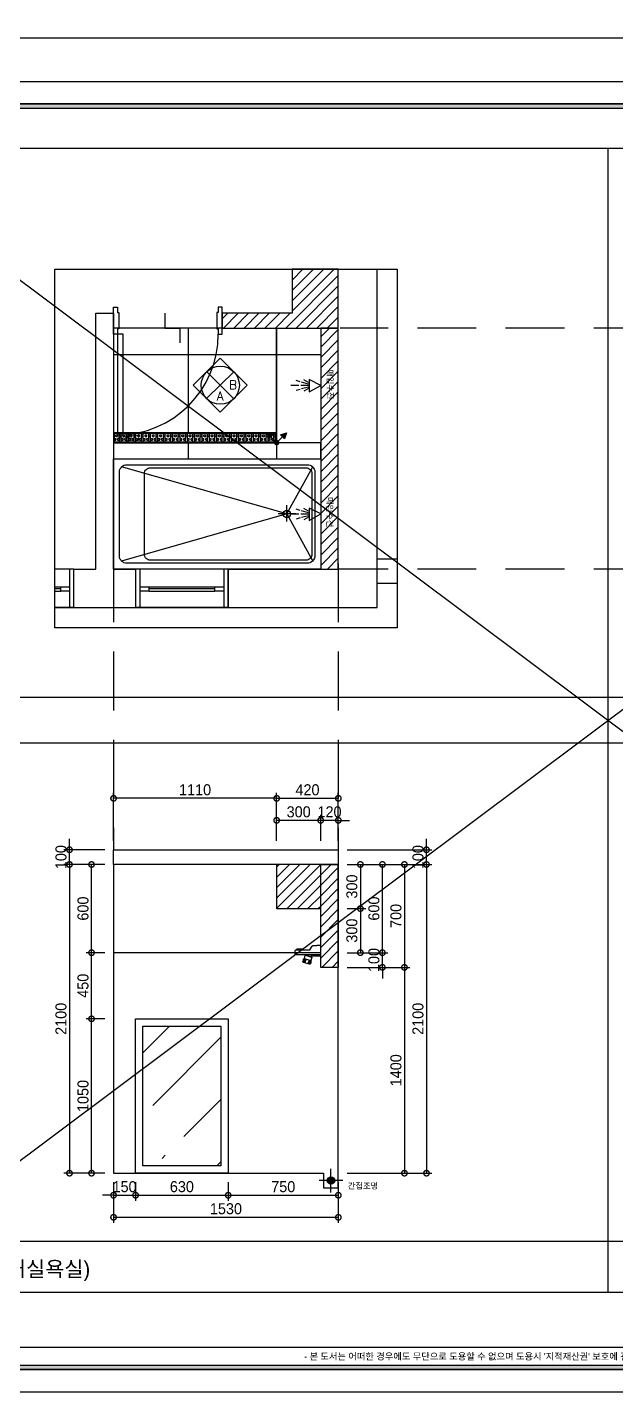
# Model space of a CAD drawing. Header units: inches. Extents: x 45519 to 207552, y -100391 to 47052.
# Drawn here: x 196351 to 200357, y 18287 to 27569 of the extents above; entities that cross this region are included whole.
import ezdxf
from ezdxf.enums import TextEntityAlignment as Align

# ---------------------------------------------------------------- set-up
doc = ezdxf.new("R2010")
doc.units = ezdxf.units.IN
doc.header["$LTSCALE"] = 100
doc.header["$MEASUREMENT"] = 0
doc.header["$PDSIZE"] = 700.071425
doc.linetypes.add('DASHEDX2', pattern=[1.5, 1, -0.5])
doc.linetypes.add('DH-HID2', pattern=[1.2, 0.8, -0.4])
for name, color, linetype in [('0-ELC TEXT', 7, 'Continuous'), ('03-WAL NEW', 3, 'Continuous'), ('07-DIM WAL', 5, 'Continuous'), ('08-HAT', 8, 'Continuous'), ('2-con', 2, 'Continuous'), ('4-win', 4, 'Continuous'), ('7', 7, 'Continuous'), ('BATH', 4, 'Continuous'), ('CO-BATH', 6, 'Continuous'), ('CO-DO-FR', 7, 'Continuous'), ('CO-DOOR', 8, 'Continuous'), ('F-SYM', 7, 'Continuous'), ('fin', 5, 'Continuous'), ('FORM(YOURNAME)-11', 1, 'Continuous'), ('RC-LIGHT', 7, 'Continuous'), ('TOILET-1', 6, 'Continuous'), ('TT1', 7, 'Continuous'), ('도면층4', 4, 'Continuous'), ('도면층5', 5, 'Continuous')]:
    doc.layers.add(name, color=color, linetype=linetype)
doc.styles.add('ROMANS', font='romans')
doc.styles.add('YOURNAME', font='HY울릉도M.TTF')
doc.styles.add('스타일1', font='HY울릉도M.TTF')
doc.styles.add('코레일둥고', font='Korail_Round_Gothic_Medium.ttf')
doc.dimstyles.new('30', dxfattribs={"dimscale": 30, "dimtxt": 2.5, "dimasz": 2.5, "dimexe": 1.25, "dimexo": 2, "dimtad": 1, "dimdec": 0, "dimtxsty": '스타일1', "dimblk": 'DOTSMALL', "dimcen": 2.5, "dimclrd": 1, "dimclre": 1, "dimclrt": 7, "dimadec": 0, "dimazin": 0, "dimtfac": 1, "dimtdec": 0, "dimtix": 1, "dimtmove": 0, "dimatfit": 3, "dimldrblk": 'DOTSMALL', "dimfxl": 0, "dimarcsym": 0})
pattern_1 = [(45, (40078.46, 15843.3), (-35.355339, 35.355339), [])]

# ---------------------------------------------------------------- blocks, each defined once
blk = doc.blocks.new('FORM-PLAN')
at = {"layer": 'FORM(YOURNAME)-11'}
h = blk.add_hatch(color=256, dxfattribs=at)
h.dxf.hatch_style = 1
h.paths.add_polyline_path([(-71444, 55115), (10556, 55115), (10556, 54915), (-71444, 54915)])
h.paths.add_polyline_path([(-71444, -2085), (10556, -2085), (10556, -2285), (-71444, -2285)])
at = {"layer": 'Defpoints', "color": 158}
blk.add_line((1346, -1285), (-71444, -1285), dxfattribs=at)
for points in [[(-71444, -2285), (10556, -2285), (10556, 55115), (-71444, 55115)], [(-69444, 53115), (-64, 53115), (-64, 1215), (-69444, 1215)]]:
    blk.add_lwpolyline(points, close=True, dxfattribs=at)
at = {"layer": 'FORM(YOURNAME)-11', "color": 250}
blk.add_lwpolyline([(-72444, -3285), (11556, -3285), (11556, 56115), (-72444, 56115)], close=True, dxfattribs=at)
at = {"layer": 'FORM(YOURNAME)-11'}
for points in [[(-71444, 55115), (10556, 55115), (10556, 54915), (-71444, 54915)], [(-71444, -2085), (10556, -2085), (10556, -2285), (-71444, -2285)]]:
    blk.add_lwpolyline(points, close=True, dxfattribs=at)
at = {"layer": 'FORM(YOURNAME)-11', "color": 1, "style": 'YOURNAME'}
blk.add_text("- 본 도서는 어떠한 경우에도 무단으로 도용할 수 없으며 도용시 '지적재산권' 보호에 관한 법률에 의거, 법적 분쟁이 발생합니다.  또한 본 도서에 관한 모든 저작권은 당사에 있습니다. -", height=300, dxfattribs=at).set_placement((-32990, -1685), align=Align.MIDDLE_CENTER)
at = {"layer": 'FORM(YOURNAME)-11', "color": 3, "style": 'YOURNAME'}
for tag, height, p in [('1', 450, (9905, 18188)), ('2', 450, (9905, 17544)), ('3', 450, (9905, 16257)), ('4', 450, (9905, 14326)), ('5', 515, (9905, 12009)), ('6', 515, (9905, 9757)), ('7', 515, (9905, 7504)), ('8', 515, (9905, 5252)), ('9', 515, (9905, 2999)), ('10', 515, (5655, 811)), ('11', 515, (9905, 747)), ('12', 515, (5655, -1441)), ('13', 515, (9905, -1441))]:
    blk.add_attdef(tag, text='', height=height, dxfattribs=at).set_placement(p, align=Align.MIDDLE_RIGHT)
blk = doc.blocks.new('*U427')
at = {"layer": 'F-SYM', "xscale": 0.15, "yscale": 0.15, "zscale": 0.15}
blk.add_blockref('FORM-PLAN', (205518.5, 27989.6), dxfattribs=at)
blk = doc.blocks.new('AC-8')
at = {"layer": 'BATH'}
for p, q in [((-51, 54), (0, 143)), ((0, 143), (45, 54)), ((45, 54), (-51, 54)), ((-25, 47), (-46, 12)), ((-14, 47), (-28, -8)), ((-2, 49), (-2, -11)), ((10, 47), (25, -8)), ((22, 47), (43, 12)), ((-31, -16), (-41, -49)), ((-2, -27), (-2, -89)), ((28, -16), (38, -49))]:
    blk.add_line(p, q, dxfattribs=at)
blk = doc.blocks.new('D-002')
at = {"layer": 'CO-DO-FR'}
for points in [[(0, 200), (0, 0), (30, 0), (30, 40), (40, 40), (40, 160), (30, 160), (30, 200), (0, 200)], [(800, 200), (800, 0), (770, 0), (770, 40), (760, 40), (760, 160), (770, 160), (770, 200), (800, 200)]]:
    blk.add_lwpolyline(points, close=True, dxfattribs=at)
at = {"layer": 'CO-DOOR'}
blk.add_lwpolyline([(730, 940), (730, 200), (770, 200), (770, 940)], close=True, dxfattribs=at)
blk.add_arc((770, 200), 740, 90, 180, dxfattribs=at)
blk = doc.blocks.new('*U428')
at = {"layer": 'F-SYM', "xscale": 0.15, "yscale": 0.15, "zscale": 0.15}
blk.add_blockref('FORM-PLAN', (205518.5, 18779.6), dxfattribs=at)
blk = doc.blocks.new('GHKTKFVY')
h = blk.add_hatch(color=10)
h.dxf.hatch_style = 1
h.paths.add_polyline_path([(196378.3, 77505.4, 1), (196351.5, 77505.4, 1)])
h.paths.add_polyline_path([(196338.1, 77451.8), (196324.7, 77465.2), (196311.3, 77478.6), (196297.9, 77438.4)])
at = {"color": 10}
for p, q in [((196311.3, 77478.6), (196297.9, 77438.4)), ((196297.9, 77438.4), (196338.1, 77451.8)), ((196324.7, 77465.2), (196311.3, 77478.6)), ((196355.4, 77495.9), (196324.7, 77465.2)), ((196338.1, 77451.8), (196324.7, 77465.2))]:
    blk.add_line(p, q, dxfattribs=at)
blk.add_circle((196364.9, 77505.4), 13.4, dxfattribs=at)
blk = doc.blocks.new('_DOTSMALL')
at = {"color": 0, "linetype": 'ByBlock', "const_width": 0.5}
blk.add_lwpolyline([(-0.0625, 0, 1), (0.0625, 0, 1)], format="xyb", close=True, dxfattribs=at)
blk = doc.blocks.new('*D371')
at = {"layer": '07-DIM WAL', "color": 1, "lineweight": -2}
for p, q in [((198528.6, 21873.4), (198956.1, 21873.4)), ((198918.6, 21873.4), (198918.6, 21173.4)), ((198528.6, 21173.4), (198956.1, 21173.4))]:
    blk.add_line(p, q, dxfattribs=at)
at = {"layer": 'Defpoints', "color": 0}
for p in [(198468.6, 21873.4), (198468.6, 21173.4), (198918.6, 21173.4)]:
    blk.add_point(p, dxfattribs=at)
at = {"layer": '07-DIM WAL', "color": 1, "lineweight": -2, "xscale": 75, "yscale": 75, "zscale": 75}
for p, rotation in [((198918.6, 21873.4), 90), ((198918.6, 21173.4), 270)]:
    blk.add_blockref('_DOTSMALL', p, dxfattribs=dict(at, rotation=rotation))
at = {"layer": '07-DIM WAL', "color": 7, "insert": (198860.9, 21523.4), "char_height": 75, "attachment_point": 5, "rotation": 90, "style": '스타일1'}
blk.add_mtext('700', dxfattribs=at)
blk = doc.blocks.new('A$C764418CF')
at = {"layer": 'fin', "color": 6}
for p, q in [((55.6, 113.3), (55.3, 114.2)), ((55.6, 113.3), (101.9, 125.7)), ((99.2, 128), (56.7, 116.7)), ((57.1, 107.5), (71.6, 111.4)), ((58.7, 101.7), (73.2, 105.6)), ((60.2, 95.9), (74.7, 99.8)), ((61.8, 90.1), (108.1, 102.5)), ((89, 116), (103.5, 119.9)), ((90.5, 110.2), (105, 114.1)), ((92.1, 104.4), (106.6, 108.3)), ((101.9, 125.7), (101.7, 126.6)), ((113.8, 81.3), (108.1, 102.5)), ((0, 59.8), (1.3, 34.9)), ((174.8, 63), (3, 63)), ((96.9, 33), (3.3, 33)), ((9.8, 33), (9.8, 27)), ((47.8, 25), (11.8, 25)), ((49.8, 33), (49.8, 27)), ((67.5, 68.8), (61.8, 90.1)), ((69.9, 67.4), (112.4, 78.8)), ((75.1, 65.7), (108.4, 74.6)), ((101.3, 30.5), (115.7, 5.5)), ((109.5, 70.4), (107.6, 77.5)), ((174.8, 73), (108.8, 73)), ((142.3, 3), (120, 3)), ((174.8, 0), (147.5, 0))]:
    blk.add_line(p, q, dxfattribs=at)
for centre, radius, start, end in [((56.3, 110.4), 3, 105, 285), ((57.9, 104.6), 3, 105, 285), ((57.2, 114.7), 2, 105, 195), ((59.4, 98.8), 3, 105, 285), ((61, 93), 3, 105, 285), ((70.8, 114.3), 3, 105, 285), ((72.4, 108.5), 3, 105, 285), ((73.9, 102.7), 3, 105, 285), ((75.5, 96.9), 3, 105, 285), ((88.2, 118.9), 3, 285, 105), ((89.8, 113.1), 3, 285, 105), ((91.3, 107.3), 3, 285, 105), ((92.9, 101.5), 3, 285, 105), ((99.7, 126.1), 2, 15, 105), ((102.7, 122.8), 3, 285, 105), ((104.3, 117), 3, 285, 105), ((105.8, 111.2), 3, 285, 105), ((107.4, 105.4), 3, 285, 105), ((3, 60), 3, 90, 183.00762), ((3.3, 35), 2, 183.00762, 270), ((11.8, 27), 2, 180, 270), ((47.8, 27), 2, 270, 0), ((69.4, 69.4), 2, 195, 285), ((65.1, 66.1), 10, 341.78536, 15), ((96.9, 28), 5, 30, 90), ((119.2, 73), 10, 195, 270), ((111.9, 80.7), 2, 285, 15), ((120, 8), 5, 210, 270), ((142.3, 0), 3, 30, 90), ((147.5, 3), 3, 210, 270)]:
    blk.add_arc(centre, radius, start, end, dxfattribs=at)
blk = doc.blocks.new('*D368')
at = {"layer": '07-DIM WAL', "color": 1, "lineweight": -2}
for p, q in [((198528.6, 21873.4), (198806.1, 21873.4)), ((198768.6, 21273.4), (198768.6, 21873.4)), ((198528.6, 21273.4), (198806.1, 21273.4))]:
    blk.add_line(p, q, dxfattribs=at)
at = {"layer": 'Defpoints', "color": 0}
for p in [(198468.6, 21873.4), (198768.6, 21873.4), (198468.6, 21273.4)]:
    blk.add_point(p, dxfattribs=at)
at = {"layer": '07-DIM WAL', "color": 1, "lineweight": -2, "xscale": 75, "yscale": 75, "zscale": 75}
for p, rotation in [((198768.6, 21873.4), 90), ((198768.6, 21273.4), 270)]:
    blk.add_blockref('_DOTSMALL', p, dxfattribs=dict(at, rotation=rotation))
at = {"layer": '07-DIM WAL', "color": 7, "insert": (198710.8, 21573.4), "char_height": 75, "attachment_point": 5, "rotation": 90, "style": '스타일1'}
blk.add_mtext('600', dxfattribs=at)
blk = doc.blocks.new('*D352')
at = {"layer": '07-DIM WAL', "color": 1, "lineweight": -2}
for p, q in [((198768.6, 21273.4), (198768.6, 21348.4)), ((198528.6, 21273.4), (198806.1, 21273.4)), ((198768.6, 21173.4), (198768.6, 21273.4)), ((198528.6, 21173.4), (198806.1, 21173.4)), ((198768.6, 21173.4), (198768.6, 21098.4))]:
    blk.add_line(p, q, dxfattribs=at)
at = {"layer": 'Defpoints', "color": 0}
for p in [(198468.6, 21273.4), (198768.6, 21273.4), (198468.6, 21173.4)]:
    blk.add_point(p, dxfattribs=at)
at = {"layer": '07-DIM WAL', "color": 1, "lineweight": -2, "xscale": 75, "yscale": 75, "zscale": 75}
for p, rotation in [((198768.6, 21273.4), 270), ((198768.6, 21173.4), 90)]:
    blk.add_blockref('_DOTSMALL', p, dxfattribs=dict(at, rotation=rotation))
at = {"layer": '07-DIM WAL', "color": 7, "insert": (198710.9, 21223.4), "char_height": 75, "attachment_point": 5, "rotation": 90, "style": '스타일1'}
blk.add_mtext('100', dxfattribs=at)
blk = doc.blocks.new('*D347')
at = {"layer": '07-DIM WAL', "color": 1, "lineweight": -2}
for p, q in [((198528.6, 21873.4), (198656.1, 21873.4)), ((198618.6, 21873.4), (198618.6, 21573.4)), ((198528.6, 21573.4), (198656.1, 21573.4))]:
    blk.add_line(p, q, dxfattribs=at)
at = {"layer": 'Defpoints', "color": 0}
for p in [(198468.6, 21873.4), (198468.6, 21573.4), (198618.6, 21573.4)]:
    blk.add_point(p, dxfattribs=at)
at = {"layer": '07-DIM WAL', "color": 1, "lineweight": -2, "xscale": 75, "yscale": 75, "zscale": 75}
for p, rotation in [((198618.6, 21873.4), 90), ((198618.6, 21573.4), 270)]:
    blk.add_blockref('_DOTSMALL', p, dxfattribs=dict(at, rotation=rotation))
at = {"layer": '07-DIM WAL', "color": 7, "insert": (198560.9, 21723.4), "char_height": 75, "attachment_point": 5, "rotation": 90, "style": '스타일1'}
blk.add_mtext('300', dxfattribs=at)
blk = doc.blocks.new('*D348')
at = {"layer": '07-DIM WAL', "color": 1, "lineweight": -2}
for p, q in [((198528.6, 21573.4), (198656.1, 21573.4)), ((198618.6, 21573.4), (198618.6, 21273.4)), ((198528.6, 21273.4), (198656.1, 21273.4))]:
    blk.add_line(p, q, dxfattribs=at)
at = {"layer": 'Defpoints', "color": 0}
for p in [(198468.6, 21573.4), (198468.6, 21273.4), (198618.6, 21273.4)]:
    blk.add_point(p, dxfattribs=at)
at = {"layer": '07-DIM WAL', "color": 1, "lineweight": -2, "xscale": 75, "yscale": 75, "zscale": 75}
for p, rotation in [((198618.6, 21573.4), 90), ((198618.6, 21273.4), 270)]:
    blk.add_blockref('_DOTSMALL', p, dxfattribs=dict(at, rotation=rotation))
at = {"layer": '07-DIM WAL', "color": 7, "insert": (198560.9, 21423.4), "char_height": 75, "attachment_point": 5, "rotation": 90, "style": '스타일1'}
blk.add_mtext('300', dxfattribs=at)
blk = doc.blocks.new('*D372')
at = {"layer": '07-DIM WAL', "color": 1, "lineweight": -2}
for p, q in [((199068.6, 21973.4), (199068.6, 22048.4)), ((198528.6, 21973.4), (199106.1, 21973.4)), ((199068.6, 21873.4), (199068.6, 21973.4)), ((198528.6, 21873.4), (199106.1, 21873.4)), ((199068.6, 21873.4), (199068.6, 21798.4))]:
    blk.add_line(p, q, dxfattribs=at)
at = {"layer": 'Defpoints', "color": 0}
for p in [(198468.6, 21973.4), (199068.6, 21973.4), (198468.6, 21873.4)]:
    blk.add_point(p, dxfattribs=at)
at = {"layer": '07-DIM WAL', "color": 1, "lineweight": -2, "xscale": 75, "yscale": 75, "zscale": 75}
for p, rotation in [((199068.6, 21973.4), 270), ((199068.6, 21873.4), 90)]:
    blk.add_blockref('_DOTSMALL', p, dxfattribs=dict(at, rotation=rotation))
at = {"layer": '07-DIM WAL', "color": 7, "insert": (199010.9, 21923.4), "char_height": 75, "attachment_point": 5, "rotation": 90, "style": '스타일1'}
blk.add_mtext('100', dxfattribs=at)
blk = doc.blocks.new('*D349')
at = {"layer": '07-DIM WAL', "color": 1, "lineweight": -2}
for p, q in [((198528.6, 21873.4), (199106.1, 21873.4)), ((199068.6, 21873.4), (199068.6, 19773.4)), ((198528.6, 19773.4), (199106.1, 19773.4))]:
    blk.add_line(p, q, dxfattribs=at)
at = {"layer": 'Defpoints', "color": 0}
for p in [(198468.6, 21873.4), (198468.6, 19773.4), (199068.6, 19773.4)]:
    blk.add_point(p, dxfattribs=at)
at = {"layer": '07-DIM WAL', "color": 1, "lineweight": -2, "xscale": 75, "yscale": 75, "zscale": 75}
for p, rotation in [((199068.6, 21873.4), 90), ((199068.6, 19773.4), 270)]:
    blk.add_blockref('_DOTSMALL', p, dxfattribs=dict(at, rotation=rotation))
at = {"layer": '07-DIM WAL', "color": 7, "insert": (199010.9, 20823.4), "char_height": 75, "attachment_point": 5, "rotation": 90, "style": '스타일1'}
blk.add_mtext('2100', dxfattribs=at)
blk = doc.blocks.new('*D350')
at = {"layer": '07-DIM WAL', "color": 1, "lineweight": -2}
for p, q in [((198528.6, 21173.4), (198956.1, 21173.4)), ((198918.6, 21173.4), (198918.6, 19773.4)), ((198528.6, 19773.4), (198956.1, 19773.4))]:
    blk.add_line(p, q, dxfattribs=at)
at = {"layer": 'Defpoints', "color": 0}
for p in [(198468.6, 21173.4), (198468.6, 19773.4), (198918.6, 19773.4)]:
    blk.add_point(p, dxfattribs=at)
at = {"layer": '07-DIM WAL', "color": 1, "lineweight": -2, "xscale": 75, "yscale": 75, "zscale": 75}
for p, rotation in [((198918.6, 21173.4), 90), ((198918.6, 19773.4), 270)]:
    blk.add_blockref('_DOTSMALL', p, dxfattribs=dict(at, rotation=rotation))
at = {"layer": '07-DIM WAL', "color": 7, "insert": (198860.9, 20473.4), "char_height": 75, "attachment_point": 5, "rotation": 90, "style": '스타일1'}
blk.add_mtext('1400', dxfattribs=at)
blk = doc.blocks.new('*D373')
at = {"layer": '07-DIM WAL', "color": 1, "lineweight": -2}
for p, q in [((196938.6, 19713.4), (196938.6, 19435.9)), ((198468.6, 19613.4), (198468.6, 19435.9)), ((196938.6, 19473.4), (198468.6, 19473.4))]:
    blk.add_line(p, q, dxfattribs=at)
at = {"layer": 'Defpoints', "color": 0}
for p in [(196938.6, 19773.4), (198468.6, 19673.4), (198468.6, 19473.4)]:
    blk.add_point(p, dxfattribs=at)
at = {"layer": '07-DIM WAL', "color": 1, "lineweight": -2, "xscale": 75, "yscale": 75, "zscale": 75, "rotation": 180}
blk.add_blockref('_DOTSMALL', (196938.6, 19473.4), dxfattribs=at)
at = {"layer": '07-DIM WAL', "color": 1, "lineweight": -2, "xscale": 75, "yscale": 75, "zscale": 75}
blk.add_blockref('_DOTSMALL', (198468.6, 19473.4), dxfattribs=at)
at = {"layer": '07-DIM WAL', "color": 7, "insert": (197703.6, 19531.1), "char_height": 75, "attachment_point": 5, "style": '스타일1'}
blk.add_mtext('1530', dxfattribs=at)
blk = doc.blocks.new('*D353')
at = {"layer": '07-DIM WAL', "color": 1, "lineweight": -2}
for p, q in [((198348.6, 22033.4), (198348.6, 22210.9)), ((198468.6, 22033.4), (198468.6, 22210.9)), ((198348.6, 22173.4), (198273.6, 22173.4)), ((198468.6, 22173.4), (198348.6, 22173.4)), ((198468.6, 22173.4), (198543.6, 22173.4))]:
    blk.add_line(p, q, dxfattribs=at)
at = {"layer": 'Defpoints', "color": 0}
for p in [(198348.6, 22173.4), (198348.6, 21973.4), (198468.6, 21973.4)]:
    blk.add_point(p, dxfattribs=at)
at = {"layer": '07-DIM WAL', "color": 1, "lineweight": -2, "xscale": 75, "yscale": 75, "zscale": 75}
blk.add_blockref('_DOTSMALL', (198348.6, 22173.4), dxfattribs=at)
at = {"layer": '07-DIM WAL', "color": 1, "lineweight": -2, "xscale": 75, "yscale": 75, "zscale": 75, "rotation": 180}
blk.add_blockref('_DOTSMALL', (198468.6, 22173.4), dxfattribs=at)
at = {"layer": '07-DIM WAL', "color": 7, "insert": (198408.6, 22231.1), "char_height": 75, "attachment_point": 5, "style": '스타일1'}
blk.add_mtext('120', dxfattribs=at)
blk = doc.blocks.new('*D354')
at = {"layer": '07-DIM WAL', "color": 1, "lineweight": -2}
for p, q in [((198048.6, 22033.4), (198048.6, 22210.9)), ((198348.6, 22033.4), (198348.6, 22210.9)), ((198348.6, 22173.4), (198048.6, 22173.4))]:
    blk.add_line(p, q, dxfattribs=at)
at = {"layer": 'Defpoints', "color": 0}
for p in [(198048.6, 22173.4), (198048.6, 21973.4), (198348.6, 21973.4)]:
    blk.add_point(p, dxfattribs=at)
at = {"layer": '07-DIM WAL', "color": 1, "lineweight": -2, "xscale": 75, "yscale": 75, "zscale": 75, "rotation": 180}
blk.add_blockref('_DOTSMALL', (198048.6, 22173.4), dxfattribs=at)
at = {"layer": '07-DIM WAL', "color": 1, "lineweight": -2, "xscale": 75, "yscale": 75, "zscale": 75}
blk.add_blockref('_DOTSMALL', (198348.6, 22173.4), dxfattribs=at)
at = {"layer": '07-DIM WAL', "color": 7, "insert": (198198.6, 22231.1), "char_height": 75, "attachment_point": 5, "style": '스타일1'}
blk.add_mtext('300', dxfattribs=at)
blk = doc.blocks.new('*D355')
at = {"layer": '07-DIM WAL', "color": 1, "lineweight": -2}
for p, q in [((198048.6, 22033.4), (198048.6, 22360.9)), ((198048.6, 22323.4), (198468.6, 22323.4)), ((198468.6, 22033.4), (198468.6, 22360.9))]:
    blk.add_line(p, q, dxfattribs=at)
at = {"layer": 'Defpoints', "color": 0}
for p in [(198468.6, 22323.4), (198048.6, 21973.4), (198468.6, 21973.4)]:
    blk.add_point(p, dxfattribs=at)
at = {"layer": '07-DIM WAL', "color": 1, "lineweight": -2, "xscale": 75, "yscale": 75, "zscale": 75, "rotation": 180}
blk.add_blockref('_DOTSMALL', (198048.6, 22323.4), dxfattribs=at)
at = {"layer": '07-DIM WAL', "color": 1, "lineweight": -2, "xscale": 75, "yscale": 75, "zscale": 75}
blk.add_blockref('_DOTSMALL', (198468.6, 22323.4), dxfattribs=at)
at = {"layer": '07-DIM WAL', "color": 7, "insert": (198258.6, 22381.1), "char_height": 75, "attachment_point": 5, "style": '스타일1'}
blk.add_mtext('420', dxfattribs=at)
blk = doc.blocks.new('*D374')
at = {"layer": '07-DIM WAL', "color": 1, "lineweight": -2}
for p, q in [((196938.6, 22033.4), (196938.6, 22360.9)), ((198048.6, 22323.4), (196938.6, 22323.4)), ((198048.6, 22033.4), (198048.6, 22360.9))]:
    blk.add_line(p, q, dxfattribs=at)
at = {"layer": 'Defpoints', "color": 0}
for p in [(196938.6, 22323.4), (196938.6, 21973.4), (198048.6, 21973.4)]:
    blk.add_point(p, dxfattribs=at)
at = {"layer": '07-DIM WAL', "color": 1, "lineweight": -2, "xscale": 75, "yscale": 75, "zscale": 75, "rotation": 180}
blk.add_blockref('_DOTSMALL', (196938.6, 22323.4), dxfattribs=at)
at = {"layer": '07-DIM WAL', "color": 1, "lineweight": -2, "xscale": 75, "yscale": 75, "zscale": 75}
blk.add_blockref('_DOTSMALL', (198048.6, 22323.4), dxfattribs=at)
at = {"layer": '07-DIM WAL', "color": 7, "insert": (197493.6, 22381.1), "char_height": 75, "attachment_point": 5, "style": '스타일1'}
blk.add_mtext('1110', dxfattribs=at)
blk = doc.blocks.new('*D376')
at = {"layer": '07-DIM WAL', "color": 1, "lineweight": -2}
for p, q in [((196878.6, 21873.4), (196751.1, 21873.4)), ((196788.6, 21273.4), (196788.6, 21873.4)), ((196878.6, 21273.4), (196751.1, 21273.4))]:
    blk.add_line(p, q, dxfattribs=at)
at = {"layer": 'Defpoints', "color": 0}
for p in [(196788.6, 21873.4), (196938.6, 21873.4), (196938.6, 21273.4)]:
    blk.add_point(p, dxfattribs=at)
at = {"layer": '07-DIM WAL', "color": 1, "lineweight": -2, "xscale": 75, "yscale": 75, "zscale": 75}
for p, rotation in [((196788.6, 21873.4), 90), ((196788.6, 21273.4), 270)]:
    blk.add_blockref('_DOTSMALL', p, dxfattribs=dict(at, rotation=rotation))
at = {"layer": '07-DIM WAL', "color": 7, "insert": (196730.8, 21573.4), "char_height": 75, "attachment_point": 5, "rotation": 90, "style": '스타일1'}
blk.add_mtext('600', dxfattribs=at)
blk = doc.blocks.new('*D357')
at = {"layer": '07-DIM WAL', "color": 1, "lineweight": -2}
for p, q in [((196638.6, 21973.4), (196638.6, 22048.4)), ((196878.6, 21973.4), (196601.1, 21973.4)), ((196638.6, 21873.4), (196638.6, 21973.4)), ((196878.6, 21873.4), (196601.1, 21873.4)), ((196638.6, 21873.4), (196638.6, 21798.4))]:
    blk.add_line(p, q, dxfattribs=at)
at = {"layer": 'Defpoints', "color": 0}
for p in [(196638.6, 21973.4), (196938.6, 21973.4), (196938.6, 21873.4)]:
    blk.add_point(p, dxfattribs=at)
at = {"layer": '07-DIM WAL', "color": 1, "lineweight": -2, "xscale": 75, "yscale": 75, "zscale": 75}
for p, rotation in [((196638.6, 21973.4), 270), ((196638.6, 21873.4), 90)]:
    blk.add_blockref('_DOTSMALL', p, dxfattribs=dict(at, rotation=rotation))
at = {"layer": '07-DIM WAL', "color": 7, "insert": (196580.9, 21923.4), "char_height": 75, "attachment_point": 5, "rotation": 90, "style": '스타일1'}
blk.add_mtext('100', dxfattribs=at)
blk = doc.blocks.new('*D358')
at = {"layer": '07-DIM WAL', "color": 1, "lineweight": -2}
for p, q in [((196878.6, 21873.4), (196601.1, 21873.4)), ((196638.6, 21873.4), (196638.6, 19773.4)), ((196878.6, 19773.4), (196601.1, 19773.4))]:
    blk.add_line(p, q, dxfattribs=at)
at = {"layer": 'Defpoints', "color": 0}
for p in [(196938.6, 21873.4), (196638.6, 19773.4), (196938.6, 19773.4)]:
    blk.add_point(p, dxfattribs=at)
at = {"layer": '07-DIM WAL', "color": 1, "lineweight": -2, "xscale": 75, "yscale": 75, "zscale": 75}
for p, rotation in [((196638.6, 21873.4), 90), ((196638.6, 19773.4), 270)]:
    blk.add_blockref('_DOTSMALL', p, dxfattribs=dict(at, rotation=rotation))
at = {"layer": '07-DIM WAL', "color": 7, "insert": (196580.9, 20823.4), "char_height": 75, "attachment_point": 5, "rotation": 90, "style": '스타일1'}
blk.add_mtext('2100', dxfattribs=at)
blk = doc.blocks.new('*D359')
at = {"layer": '07-DIM WAL', "color": 1, "lineweight": -2}
for p, q in [((196878.6, 20823.4), (196751.1, 20823.4)), ((196788.6, 19773.4), (196788.6, 20823.4)), ((196878.6, 19773.4), (196751.1, 19773.4))]:
    blk.add_line(p, q, dxfattribs=at)
at = {"layer": 'Defpoints', "color": 0}
for p in [(196788.6, 20823.4), (196938.6, 20823.4), (196938.6, 19773.4)]:
    blk.add_point(p, dxfattribs=at)
at = {"layer": '07-DIM WAL', "color": 1, "lineweight": -2, "xscale": 75, "yscale": 75, "zscale": 75}
for p, rotation in [((196788.6, 20823.4), 90), ((196788.6, 19773.4), 270)]:
    blk.add_blockref('_DOTSMALL', p, dxfattribs=dict(at, rotation=rotation))
at = {"layer": '07-DIM WAL', "color": 7, "insert": (196730.9, 20298.4), "char_height": 75, "attachment_point": 5, "rotation": 90, "style": '스타일1'}
blk.add_mtext('1050', dxfattribs=at)
blk = doc.blocks.new('*D360')
at = {"layer": '07-DIM WAL', "color": 1, "lineweight": -2}
for p, q in [((196878.6, 21273.4), (196751.1, 21273.4)), ((196788.6, 20823.4), (196788.6, 21273.4)), ((196878.6, 20823.4), (196751.1, 20823.4))]:
    blk.add_line(p, q, dxfattribs=at)
at = {"layer": 'Defpoints', "color": 0}
for p in [(196788.6, 21273.4), (196938.6, 21273.4), (196938.6, 20823.4)]:
    blk.add_point(p, dxfattribs=at)
at = {"layer": '07-DIM WAL', "color": 1, "lineweight": -2, "xscale": 75, "yscale": 75, "zscale": 75}
for p, rotation in [((196788.6, 21273.4), 90), ((196788.6, 20823.4), 270)]:
    blk.add_blockref('_DOTSMALL', p, dxfattribs=dict(at, rotation=rotation))
at = {"layer": '07-DIM WAL', "color": 7, "insert": (196730.9, 21048.4), "char_height": 75, "attachment_point": 5, "rotation": 90, "style": '스타일1'}
blk.add_mtext('450', dxfattribs=at)
blk = doc.blocks.new('*D377')
at = {"layer": '07-DIM WAL', "color": 1, "lineweight": -2}
for p, q in [((196938.6, 19713.4), (196938.6, 19585.9)), ((197088.6, 19713.4), (197088.6, 19585.9)), ((196938.6, 19623.4), (196863.6, 19623.4)), ((196938.6, 19623.4), (197088.6, 19623.4)), ((197088.6, 19623.4), (197163.6, 19623.4))]:
    blk.add_line(p, q, dxfattribs=at)
at = {"layer": 'Defpoints', "color": 0}
for p in [(196938.6, 19773.4), (197088.6, 19773.4), (197088.6, 19623.4)]:
    blk.add_point(p, dxfattribs=at)
at = {"layer": '07-DIM WAL', "color": 1, "lineweight": -2, "xscale": 75, "yscale": 75, "zscale": 75}
blk.add_blockref('_DOTSMALL', (196938.6, 19623.4), dxfattribs=at)
at = {"layer": '07-DIM WAL', "color": 1, "lineweight": -2, "xscale": 75, "yscale": 75, "zscale": 75, "rotation": 180}
blk.add_blockref('_DOTSMALL', (197088.6, 19623.4), dxfattribs=at)
at = {"layer": '07-DIM WAL', "color": 7, "insert": (197013.6, 19681.1), "char_height": 75, "attachment_point": 5, "style": '스타일1'}
blk.add_mtext('150', dxfattribs=at)
blk = doc.blocks.new('*D385')
at = {"layer": '07-DIM WAL', "color": 1, "lineweight": -2}
for p, q in [((197088.6, 19713.4), (197088.6, 19585.9)), ((197718.6, 19713.4), (197718.6, 19585.9)), ((197088.6, 19623.4), (197718.6, 19623.4))]:
    blk.add_line(p, q, dxfattribs=at)
at = {"layer": 'Defpoints', "color": 0}
for p in [(197088.6, 19773.4), (197718.6, 19773.4), (197718.6, 19623.4)]:
    blk.add_point(p, dxfattribs=at)
at = {"layer": '07-DIM WAL', "color": 1, "lineweight": -2, "xscale": 75, "yscale": 75, "zscale": 75, "rotation": 180}
blk.add_blockref('_DOTSMALL', (197088.6, 19623.4), dxfattribs=at)
at = {"layer": '07-DIM WAL', "color": 1, "lineweight": -2, "xscale": 75, "yscale": 75, "zscale": 75}
blk.add_blockref('_DOTSMALL', (197718.6, 19623.4), dxfattribs=at)
at = {"layer": '07-DIM WAL', "color": 7, "insert": (197403.6, 19681.2), "char_height": 75, "attachment_point": 5, "style": '스타일1'}
blk.add_mtext('630', dxfattribs=at)
blk = doc.blocks.new('*D364')
at = {"layer": '07-DIM WAL', "color": 1, "lineweight": -2}
for p, q in [((197718.6, 19713.4), (197718.6, 19585.9)), ((198468.6, 19713.4), (198468.6, 19585.9)), ((197718.6, 19623.4), (198468.6, 19623.4))]:
    blk.add_line(p, q, dxfattribs=at)
at = {"layer": 'Defpoints', "color": 0}
for p in [(197718.6, 19773.4), (198468.6, 19773.4), (198468.6, 19623.4)]:
    blk.add_point(p, dxfattribs=at)
at = {"layer": '07-DIM WAL', "color": 1, "lineweight": -2, "xscale": 75, "yscale": 75, "zscale": 75, "rotation": 180}
blk.add_blockref('_DOTSMALL', (197718.6, 19623.4), dxfattribs=at)
at = {"layer": '07-DIM WAL', "color": 1, "lineweight": -2, "xscale": 75, "yscale": 75, "zscale": 75}
blk.add_blockref('_DOTSMALL', (198468.6, 19623.4), dxfattribs=at)
at = {"layer": '07-DIM WAL', "color": 7, "insert": (198093.6, 19681.1), "char_height": 75, "attachment_point": 5, "style": '스타일1'}
blk.add_mtext('750', dxfattribs=at)
blk = doc.blocks.new('1')
at = {"linetype": 'Continuous'}
h = blk.add_hatch(color=4, dxfattribs=at)
h.dxf.hatch_style = 1
edge = h.paths.add_edge_path()
edge.add_arc((11539653, -14273504), 37.5, 0, 360)
at = {"color": 1, "linetype": 'Continuous'}
for p, q in [((11539520, -14273504), (11539787, -14273504)), ((11539653, -14273637), (11539653, -14273370))]:
    blk.add_line(p, q, dxfattribs=at)
at = {"color": 4, "linetype": 'Continuous'}
for radius in [41.5, 37.5]:
    blk.add_circle((11539653, -14273504), radius, dxfattribs=at)

msp = doc.modelspace()

# ---------------------------------------------------------------- hatches: boundary and pattern name
at = {"layer": '03-WAL NEW'}
h = msp.add_hatch(dxfattribs=at)
h.set_pattern_fill('_USER', color=256, scale=50, angle=45, pattern_type=0)
h.set_pattern_definition([(45, (41370.693, 233.83), (-35.355339, 35.355339), [])])
h.paths.add_polyline_path([(198468.6, 25922.7), (198153.6, 25922.7), (198153.6, 25622.7), (197803.6, 25622.7), (197678.6, 25622.7), (197678.6, 25522.7), (198468.6, 25522.7)])
at = {"layer": '08-HAT'}
h = msp.add_hatch(dxfattribs=at)
h.set_pattern_fill('_USER', color=256, scale=600, double=1, pattern_type=0)
h.set_pattern_definition([(0, (198048.6, 24742.67), (0, 600), []), (90, (198048.6, 24742.67), (-600, 4e-14), [])])
h.paths.add_polyline_path([(198048.6, 25522.7), (197678.6, 25522.7), (196938.6, 25522.7), (196938.6, 24810.7), (198048.6, 24810.7)])
h.paths.add_polyline_path([(198348.6, 25132.7), (198271, 25088.3), (198271, 25172.4), (198348.6, 25132.7), (198348.6, 25522.7), (198048.6, 25522.7), (198048.6, 24810.7), (198048.6, 24756.1, -0.198912), (198058.1, 24752.1), (198088.8, 24782.9), (198075.4, 24796.3), (198115.6, 24809.7), (198102.2, 24769.5), (198088.8, 24782.9), (198058.1, 24752.1, -0.198912), (198062, 24742.7), (198348.6, 24742.7)])
h.paths.add_polyline_path([(198348.6, 24742.7), (198062, 24742.7, -1), (198035.2, 24742.7), (196938.6, 24742.7), (196938.6, 24632.7), (198348.6, 24632.7)])
h = msp.add_hatch(dxfattribs=at)
h.set_pattern_fill('_USER', color=256, scale=50, angle=45, pattern_type=0)
h.set_pattern_definition([(45, (111873.72, 718.83), (-35.35534, 35.35534), [])])
h.paths.add_polyline_path([(198468.6, 25522.7), (198348.6, 25522.7), (198348.6, 23882.7), (198468.6, 23882.7)])
h = msp.add_hatch(dxfattribs=at)
h.set_pattern_fill('BOX', color=256, scale=50)
h.set_pattern_definition([(90, (40078.46, 19558.836), (-50, 3e-15), []), (90, (40090.96, 19558.836), (-50, 3e-15), []), (0, (40078.46, 19558.836), (0, 50), [-12.5, 12.5]), (0, (40078.46, 19571.336), (0, 50), [-12.5, 12.5]), (0, (40078.46, 19583.836), (0, 50), [12.5, -12.5]), (0, (40078.46, 19596.336), (0, 50), [12.5, -12.5]), (90, (40103.46, 19558.836), (-50, 3e-15), [12.5, -12.5]), (90, (40115.96, 19558.836), (-50, 3e-15), [12.5, -12.5])])
h.paths.add_polyline_path([(196943.6, 24747.7), (198043.6, 24747.7), (198043.6, 24805.7), (196943.6, 24805.7)])
h = msp.add_hatch(dxfattribs=at)
h.set_pattern_fill('_USER', color=256, scale=50, angle=45, pattern_type=0)
h.set_pattern_definition(pattern_1)
h.paths.add_polyline_path([(198048.6, 21573.4), (198348.6, 21573.4), (198348.6, 21873.4), (198048.6, 21873.4)])
h = msp.add_hatch(dxfattribs=at)
h.set_pattern_fill('_USER', color=256, scale=50, angle=45, pattern_type=0)
h.set_pattern_definition(pattern_1)
h.paths.add_polyline_path([(198468.6, 21173.4), (198348.6, 21173.4), (198348.6, 21873.4), (198468.6, 21873.4)])
h = msp.add_hatch(dxfattribs=at)
h.set_pattern_fill('ACAD_ISO15W100', color=256, scale=60, angle=45)
h.set_pattern_definition([(45, (40078.46, 15843.3), (-212.13203, 212.13203), [720, -180, 720, -180, 30, -600]), (45, (40078.46, 15843.3), (-212.13203, 212.13203), [-2010, 30, -180, 30, -180])])
h.paths.add_polyline_path([(197138.6, 20773.4), (197668.6, 20773.4), (197668.6, 19823.4), (197138.6, 19823.4)])

# ---------------------------------------------------------------- linework, layer by layer
for p, q in [((200305.4, 18961.8), (200305.4, 26746.8)), ((197678.6, 25522.7), (196938.6, 25522.7)), ((195101.9, 19311.8), (205508.9, 19311.8))]:
    msp.add_line(p, q)
msp.add_lwpolyline([(198868.6, 23482.7), (196538.6, 23482.7), (196538.6, 25922.7), (198868.6, 25922.7)], close=True)
msp.add_lwpolyline([(197288.6, 25622.7), (197288.6, 25522.7), (197388.6, 25522.7), (197388.6, 25422.7)])
at = {"layer": '03-WAL NEW'}
msp.add_line((198348.6, 21273.4), (196938.6, 21273.4), dxfattribs=at)
for points in [[(198468.6, 25922.7), (198153.6, 25922.7), (198153.6, 25622.7), (197678.6, 25622.7), (197678.6, 25522.7), (198468.6, 25522.7), (198468.6, 25752.7)], [(198343.6, 24742.7), (198048.6, 24742.7), (198048.6, 25522.7), (198343.6, 25522.7)]]:
    msp.add_lwpolyline(points, dxfattribs=at)
for points in [[(198468.6, 25522.7), (198348.6, 25522.7), (198348.6, 23882.7), (198468.6, 23882.7)], [(198348.6, 24742.7), (196938.6, 24742.7), (196938.6, 24632.7), (198348.6, 24632.7)], [(198048.6, 21573.4), (198348.6, 21573.4), (198348.6, 21873.4), (198048.6, 21873.4)], [(198468.6, 21173.4), (198348.6, 21173.4), (198348.6, 21873.4), (198468.6, 21873.4)]]:
    msp.add_lwpolyline(points, close=True, dxfattribs=at)
at = {"layer": '08-HAT'}
msp.add_lwpolyline([(196938.6, 24742.7), (198048.6, 24742.7), (198048.6, 24810.7), (196938.6, 24810.7), (196938.6, 24742.7)], dxfattribs=at)
msp.add_lwpolyline([(196943.6, 24747.7), (198043.6, 24747.7), (198043.6, 24805.7), (196943.6, 24805.7)], close=True, dxfattribs=at)
at = {"layer": '2-con'}
for p, q in [((198153.6, 25922.7), (198468.6, 25922.7)), ((198468.6, 23882.7), (198468.6, 25922.7)), ((198733.6, 23622.7), (198733.6, 25922.7)), ((196668.6, 23882.7), (196818.6, 23882.7)), ((196938.6, 23882.7), (197088.6, 23882.7)), ((197088.6, 23882.7), (197088.6, 23622.7)), ((197088.6, 23882.7), (197088.6, 23622.7)), ((197718.6, 23882.7), (198468.6, 23882.7)), ((197718.6, 23882.7), (197718.6, 23622.7)), ((197718.6, 23882.7), (197718.6, 23622.7)), ((196668.6, 23622.7), (197088.6, 23622.7)), ((197518.6, 23622.7), (198733.6, 23622.7))]:
    msp.add_line(p, q, dxfattribs=at)
for points in [[(196818.6, 23882.7), (196818.6, 25622.7), (196938.6, 25622.7), (196938.6, 23882.7)], [(198468.6, 19773.4), (198468.6, 21873.4), (196938.6, 21873.4), (196938.6, 19773.4), (198368.6, 19773.4)], [(198368.6, 19773.4), (198368.6, 19673.4), (198468.6, 19673.4), (198468.6, 19773.4)]]:
    msp.add_lwpolyline(points, dxfattribs=at)
msp.add_lwpolyline([(196938.6, 21973.4), (198468.6, 21973.4), (198468.6, 21873.4), (196938.6, 21873.4)], close=True, dxfattribs=at)
at = {"layer": '4-win'}
msp.add_lwpolyline([(196538.6, 23622.7), (196668.6, 23622.7), (196668.6, 23882.7), (196538.6, 23882.7)], dxfattribs=at)
for points in [[(196668.6, 23622.7), (196668.6, 23882.7), (196638.6, 23882.7), (196638.6, 23622.7)], [(197718.6, 23622.7), (197718.6, 23882.7), (197088.6, 23882.7), (197088.6, 23622.7)], [(197118.6, 23622.7), (197118.6, 23882.7), (197088.6, 23882.7), (197088.6, 23622.7)], [(197718.6, 23622.7), (197718.6, 23882.7), (197688.6, 23882.7), (197688.6, 23622.7)], [(197088.6, 20823.4), (197718.6, 20823.4), (197718.6, 19773.4), (197088.6, 19773.4)], [(197138.6, 20773.4), (197668.6, 20773.4), (197668.6, 19823.4), (197138.6, 19823.4)]]:
    msp.add_lwpolyline(points, close=True, dxfattribs=at)
at = {"layer": '7'}
for p, q in [((195101.9, 26746.8), (205508.9, 18961.8)), ((195101.9, 18961.8), (205508.9, 26746.8))]:
    msp.add_line(p, q, dxfattribs=at)
at = {"layer": 'CO-BATH', "color": 251, "linetype": 'DH-HID2', "ltscale": 5}
for p, q in [((201807.1, 25522.7), (198480.5, 25522.7)), ((196938.6, 23921.7), (196938.6, 21973.4)), ((198468.6, 23921.7), (198468.6, 21973.4)), ((201807.1, 23882.7), (198468.6, 23882.7))]:
    msp.add_line(p, q, dxfattribs=at)
at = {"layer": 'CO-BATH', "color": 251}
for p, q in [((198118.6, 24257.7), (196993.2, 24578)), ((198118.6, 24257.7), (198294, 24578)), ((198118.6, 24257.7), (196993.2, 23937.3)), ((198178.6, 24257.7), (198058.6, 24257.7)), ((198118.6, 24207.7), (198118.6, 24317.7)), ((198118.6, 24257.7), (198294, 23937.3))]:
    msp.add_line(p, q, dxfattribs=at)
at = {"layer": 'CO-BATH'}
msp.add_lwpolyline([(196938.6, 24632.7), (198348.6, 24632.7), (198348.6, 23882.7), (196938.6, 23882.7)], close=True, dxfattribs=at)
at = {"layer": 'CO-BATH', "color": 8}
msp.add_lwpolyline([(198308.6, 24232.7), (198308.6, 23972.7, -0.414214), (198258.6, 23922.7), (197028.6, 23922.7, -0.414214), (196978.6, 23972.7), (196978.6, 24542.7, -0.414214), (197028.6, 24592.7), (198258.6, 24592.7, -0.414214), (198308.6, 24542.7), (198308.6, 24232.7)], format="xyb", close=True, dxfattribs=at)
at = {"layer": 'CO-BATH', "color": 251}
msp.add_lwpolyline([(198288.6, 24232.7), (198288.6, 23982.7, -0.414214), (198248.6, 23942.7), (197188.6, 23942.7, -0.414214), (197148.6, 23982.7), (197148.6, 24532.7, -0.414214), (197188.6, 24572.7), (198248.6, 24572.7, -0.414214), (198288.6, 24532.7)], format="xyb", close=True, dxfattribs=at)
msp.add_ellipse((198118.6, 24257.7), major_axis=(-17.7, 17.7), ratio=1, dxfattribs=at)
at = {"layer": 'F-SYM'}
for p, q in [((205508.9, 23010.2), (195101.9, 23010.2)), ((205508.9, 22698.4), (195101.9, 22698.4))]:
    msp.add_line(p, q, dxfattribs=at)
at = {"layer": 'fin', "color": 4}
for p, q in [((198733.6, 23952.7), (198868.6, 23952.7)), ((198733.6, 23787.7), (198868.6, 23787.7))]:
    msp.add_line(p, q, dxfattribs=at)
at = {"layer": 'TT1'}
for p, q in [((197481.2, 25133.7), (197665.1, 25317.6)), ((197665.1, 25317.6), (197848.9, 25133.7)), ((197757, 25225.7), (197572.7, 25044.8)), ((197757, 25041.8), (197573.2, 25225.6)), ((197481.2, 25133.7), (197665.1, 24949.9)), ((197665.1, 24949.9), (197848.9, 25133.7))]:
    msp.add_line(p, q, dxfattribs=at)
msp.add_circle((197665.1, 25133.7), 130, dxfattribs=at)
at = {"layer": '도면층4'}
for p, q in [((196578.6, 23747.7), (196538.6, 23747.7)), ((197628.6, 23747.7), (197178.6, 23747.7)), ((196668.6, 23622.7), (196538.6, 23622.7)), ((197718.6, 23622.7), (197088.6, 23622.7))]:
    msp.add_line(p, q, dxfattribs=at)
for points in [[(196638.6, 23762.7), (196638.6, 23732.7), (196578.6, 23732.7), (196578.6, 23762.7)], [(197178.6, 23762.7), (197178.6, 23732.7), (197118.6, 23732.7), (197118.6, 23762.7)], [(197688.6, 23762.7), (197688.6, 23732.7), (197628.6, 23732.7), (197628.6, 23762.7)]]:
    msp.add_lwpolyline(points, close=True, dxfattribs=at)
at = {"layer": '도면층5'}
for p, q in [((196538.6, 23762.7), (196578.6, 23762.7)), ((197178.6, 23762.7), (197628.6, 23762.7)), ((196538.6, 23732.7), (196578.6, 23732.7)), ((197178.6, 23732.7), (197628.6, 23732.7))]:
    msp.add_line(p, q, dxfattribs=at)

# ---------------------------------------------------------------- block references
at = {"rotation": 270}
msp.add_blockref('GHKTKFVY', (120543.2, 221107.6), dxfattribs=at)
at = {"xscale": -1}
for name, p, rotation in [('GHKTKFVY', (275554, 221107.6), 90), ('A$C764418CF', (198174.1, 21322.8), 180)]:
    msp.add_blockref(name, p, dxfattribs=dict(at, rotation=rotation))
at = {"layer": '7'}
for name in ['*U427', '*U428']:
    msp.add_blockref(name, (0, 0), dxfattribs=at)
at = {"layer": 'CO-DOOR', "xscale": 0.9249999999984593, "yscale": 0.9249999999984593, "zscale": 0.9249999999984593, "rotation": 180}
msp.add_blockref('D-002', (197678.6, 25665.2), dxfattribs=at)
at = {"layer": 'RC-LIGHT', "xscale": 0.6024096385271789, "yscale": 0.6024096385271789, "zscale": 0.6024096385271789, "rotation": 89.99999999999999}
msp.add_blockref('1', (-8400077.7, -6931875.1), dxfattribs=at)
at = {"layer": 'TOILET-1', "linetype": 'Continuous', "xscale": -0.873786407766195, "yscale": 0.873786407766195, "zscale": 0.873786407766195, "rotation": 270}
for p in [(198223.9, 25132.7), (198223.9, 24257.7)]:
    msp.add_blockref('AC-8', p, dxfattribs=at)

# ---------------------------------------------------------------- texts
at = {"layer": '0-ELC TEXT', "color": 7, "linetype": 'DASHEDX2', "style": '코레일둥고'}
for p in [(198393.7, 25242.5), (198391.2, 24372.4)]:
    msp.add_text('매입수전', height=40, rotation=270, dxfattribs=at).set_placement(p)
for s, p in [('트랜치', (196963.1, 24757.8)), ('간접조명', (198533.8, 19666.9))]:
    msp.add_text(s, height=40, dxfattribs=at).set_placement(p)
at = {"layer": '0-ELC TEXT', "style": '코레일둥고'}
msp.add_text('A 부 분 입 면 도 (거실욕실)', height=103.937, dxfattribs=at).set_placement((195197.7, 19070.3))
at = {"layer": 'TT1', "style": 'ROMANS'}
for s, p in [('B', (197751.1, 25136.1)), ('A', (197663.8, 25060.8))]:
    msp.add_text(s, height=60, dxfattribs=at).set_placement(p, align=Align.MIDDLE)

# ---------------------------------------------------------------- dimensions: what is measured, and where the dimension line sits
at = {"layer": '07-DIM WAL'}
for base, p1, p2, picture, middle in [((196938.6, 22323.4), (198048.6, 21973.4), (196938.6, 21973.4), '*D374', (197493.6, 22381.1)), ((198468.6, 22323.4), (198048.6, 21973.4), (198468.6, 21973.4), '*D355', (198258.6, 22381.1)), ((198048.6, 22173.4), (198348.6, 21973.4), (198048.6, 21973.4), '*D354', (198198.6, 22231.1)), ((198348.6, 22173.4), (198468.6, 21973.4), (198348.6, 21973.4), '*D353', (198408.6, 22231.1)), ((197088.6, 19623.4), (196938.6, 19773.4), (197088.6, 19773.4), '*D377', (197013.6, 19681.1)), ((198468.6, 19473.4), (196938.6, 19773.4), (198468.6, 19673.4), '*D373', (197703.6, 19531.1)), ((197718.6, 19623.4), (197088.6, 19773.4), (197718.6, 19773.4), '*D385', (197403.6, 19681.2)), ((198468.6, 19623.4), (197718.6, 19773.4), (198468.6, 19773.4), '*D364', (198093.6, 19681.1))]:
    dim = msp.add_linear_dim(base=base, p1=p1, p2=p2, dimstyle='30', dxfattribs=at)
    dim.commit()
    dim.dimension.update_dxf_attribs({"geometry": picture, "text_midpoint": middle})
for base, p1, p2, angle, picture, middle in [((196638.6, 21973.4), (196938.6, 21873.4), (196938.6, 21973.4), 90, '*D357', (196580.9, 21923.4)), ((199068.6, 21973.4), (198468.6, 21873.4), (198468.6, 21973.4), 270, '*D372', (199010.9, 21923.4)), ((196638.6, 19773.4), (196938.6, 21873.4), (196938.6, 19773.4), 90, '*D358', (196580.9, 20823.4)), ((196788.6, 21873.4), (196938.6, 21273.4), (196938.6, 21873.4), 90, '*D376', (196730.8, 21573.4)), ((198918.6, 21173.4), (198468.6, 21873.4), (198468.6, 21173.4), 270, '*D371', (198860.9, 21523.4)), ((198768.6, 21873.4), (198468.6, 21273.4), (198468.6, 21873.4), 270, '*D368', (198710.8, 21573.4)), ((198618.6, 21573.4), (198468.6, 21873.4), (198468.6, 21573.4), 270, '*D347', (198560.9, 21723.4)), ((199068.6, 19773.4), (198468.6, 21873.4), (198468.6, 19773.4), 270, '*D349', (199010.9, 20823.4)), ((198618.6, 21273.4), (198468.6, 21573.4), (198468.6, 21273.4), 270, '*D348', (198560.9, 21423.4)), ((198768.6, 21273.4), (198468.6, 21173.4), (198468.6, 21273.4), 270, '*D352', (198710.9, 21223.4)), ((196788.6, 21273.4), (196938.6, 20823.4), (196938.6, 21273.4), 90, '*D360', (196730.9, 21048.4)), ((198918.6, 19773.4), (198468.6, 21173.4), (198468.6, 19773.4), 270, '*D350', (198860.9, 20473.4)), ((196788.6, 20823.4), (196938.6, 19773.4), (196938.6, 20823.4), 90, '*D359', (196730.9, 20298.4))]:
    dim = msp.add_linear_dim(base=base, p1=p1, p2=p2, angle=angle, dimstyle='30', dxfattribs=at)
    dim.commit()
    dim.dimension.update_dxf_attribs({"geometry": picture, "text_midpoint": middle})

doc.saveas('drawing.dxf')
